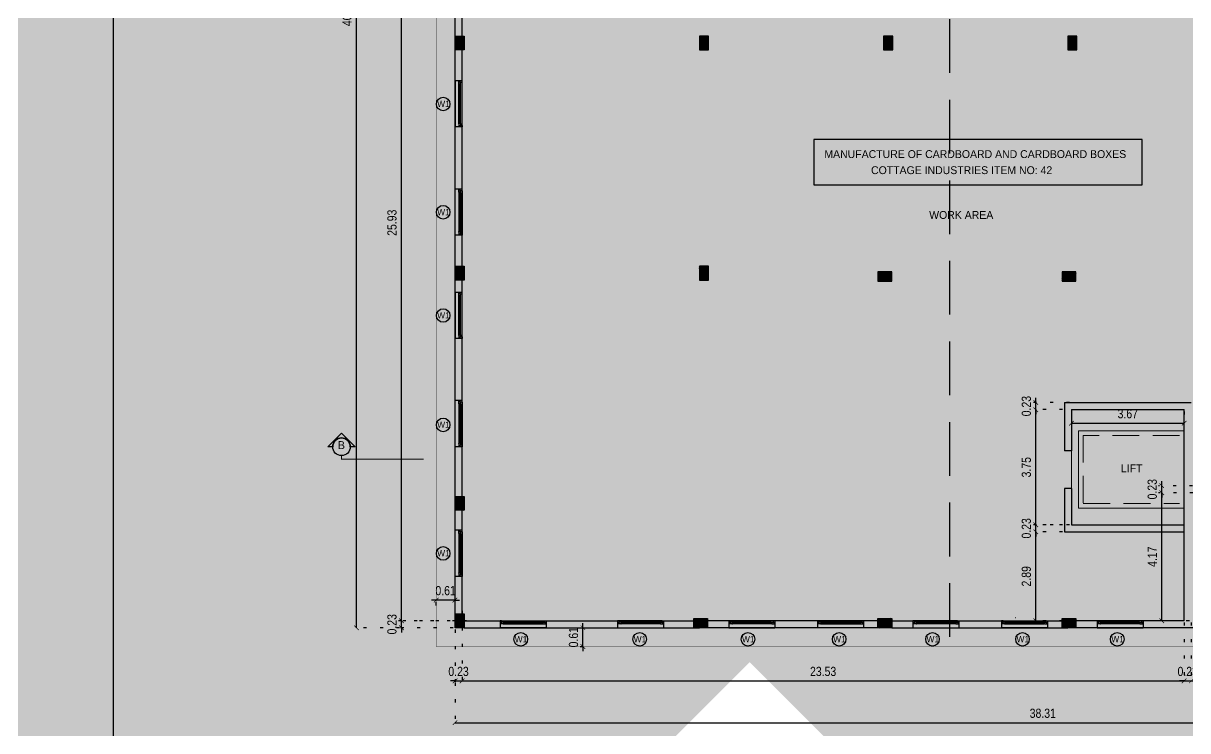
# Model space of a CAD drawing. Header units: metres. Extents: x 1422408 to 2267498, y 3894 to 80428.
# Drawn here: x 2267095.11 to 2267133.05, y 4145.51 to 4168.56 of the extents above; entities that cross this region are included whole.
import ezdxf

# ---------------------------------------------------------------- set-up
doc = ezdxf.new("R2010")
doc.units = ezdxf.units.M
doc.header["$LTSCALE"] = 3.5
doc.header["$MEASUREMENT"] = 0
for name, pattern in [('CENTER', [2, 1.25, -0.25, 0.25, -0.25]), ('DASHED2', [0.375, 0.25, -0.125]), ('DOT2', [0.125, 0, -0.125]), ('HIDDEN', [0.375, 0.25, -0.125]), ('PHANTOM2', [1.25, 0.625, -0.125, 0.125, -0.125, 0.125, -0.125])]:
    doc.linetypes.add(name, pattern=pattern)
doc.layers.get('0').update_dxf_attribs({"linetype": 'CONTINUOUS'})
doc.layers.get('DEFPOINTS').update_dxf_attribs({"linetype": 'CONTINUOUS'})
for name, color, linetype in [('CAR', 8, 'DASHED2'), ('COLUMN', 2, 'CONTINUOUS'), ('ED', 30, 'CONTINUOUS'), ('SECLINE', 2, 'PHANTOM2'), ('TEXT', 4, 'CONTINUOUS'), ('WAL', 1, 'CONTINUOUS'), ('WALL', 125, 'CONTINUOUS'), ('WIN', 8, 'CONTINUOUS'), ('window', 252, 'CONTINUOUS')]:
    doc.layers.add(name, color=color, linetype=linetype)
doc.layers.add('P', color=250, linetype='CONTINUOUS', lineweight=100)
doc.layers.add('WORKSTATION', color=14, linetype='CONTINUOUS', lineweight=9)
doc.styles.add('ID', font='GOTHIC.TTF', dxfattribs={"width": 0.85})
doc.styles.add('USA TEXT', font='GOTHIC.TTF')
doc.dimstyles.new('1-100-ED', dxfattribs={"dimtxt": 350, "dimasz": 100, "dimexe": 0.18, "dimexo": 0.0625, "dimgap": 25, "dimtad": 1, "dimdec": 0, "dimzin": 0, "dimdsep": 46, "dimtxsty": 'USA TEXT', "dimblk": 'ARCHTICK', "dimcen": 0.1, "dimclrd": 252, "dimclre": 9, "dimclrt": 3, "dimadec": 0, "dimazin": 0, "dimtfac": 1, "dimtdec": 0, "dimtofl": 0, "dimtmove": 2, "dimatfit": 3, "dimldrblk": 'ARCHTICK', "dimfxl": 0.18, "dimtolj": 1, "dimtzin": 0, "dimarcsym": 0})
doc.dimstyles.new('1-100-ID', dxfattribs={"dimtxt": 0.3, "dimasz": 0.15, "dimexe": 0.1, "dimexo": 0.06, "dimgap": 0.15, "dimtad": 1, "dimzin": 3, "dimdsep": 46, "dimtxsty": 'ID', "dimblk": 'ARCHTICK', "dimcen": 0, "dimclrd": 252, "dimclre": 252, "dimclrt": 3, "dimadec": 0, "dimazin": 0, "dimtfac": 1, "dimtix": 1, "dimtmove": 2, "dimatfit": 3, "dimldrblk": 'OPEN90', "dimfxl": 0, "dimtolj": 1, "dimtzin": 0, "dimarcsym": 0})
pattern_1 = [(45, (0, 0), (-4.419417382415921, 4.419417382415921), [])]

# ---------------------------------------------------------------- blocks, each defined once
blk = doc.blocks.new('1')
at = {"layer": 'COLUMN'}
h = blk.add_hatch(dxfattribs=at)
h.set_pattern_fill('ANSI31', color=8, scale=50, style=0)
h.set_pattern_definition(pattern_1)
h.paths.add_polyline_path([(1593151.674907112, -270597.1638568315), (1592851.674907112, -270597.1638568315), (1592851.674907112, -270147.1638568314), (1593151.674907112, -270147.1638568314)])
at = {"layer": 'COLUMN', "color": 4}
for p, q in [((1592966.674907112, -270147.1525161577), (1592966.674907112, -270597.1638568315)), ((1592851.674907112, -270482.1638568315), (1593151.674907112, -270482.1638568315))]:
    blk.add_line(p, q, dxfattribs=at)
at = {"layer": 'COLUMN'}
for points in [[(1593151.674907112, -270597.1638568315), (1592851.674907112, -270597.1638568315), (1592851.674907112, -270147.1638568314), (1593151.674907112, -270147.1638568314)], [(1592938.497933328, -270453.787332027), (1592994.851880896, -270453.787332027), (1592994.851880896, -270509.6651172484), (1592938.497933328, -270509.6651172484)]]:
    blk.add_lwpolyline(points, close=True, dxfattribs=at)
blk = doc.blocks.new('4')
at = {"layer": 'COLUMN'}
h = blk.add_hatch(dxfattribs=at)
h.set_pattern_fill('ANSI31', color=8, scale=50, style=0)
h.set_pattern_definition(pattern_1)
h.paths.add_polyline_path([(1693358.129039685, -270597.1638568315), (1693658.129039685, -270597.1638568315), (1693658.129039685, -270147.1638568314), (1693358.129039685, -270147.1638568314)])
at = {"layer": 'COLUMN', "color": 4}
for p, q in [((1693508.129039684, -270147.1525161577), (1693508.129039684, -270597.1638568315)), ((1693658.129039684, -270482.1638568315), (1693358.129039684, -270482.1638568315))]:
    blk.add_line(p, q, dxfattribs=at)
at = {"layer": 'COLUMN'}
for points in [[(1693358.129039685, -270597.1638568315), (1693658.129039685, -270597.1638568315), (1693658.129039685, -270147.1638568314), (1693358.129039685, -270147.1638568314)], [(1693536.306013468, -270453.787332027), (1693479.952065901, -270453.787332027), (1693479.952065901, -270509.6651172484), (1693536.306013468, -270509.6651172484)]]:
    blk.add_lwpolyline(points, close=True, dxfattribs=at)
blk = doc.blocks.new('WINDWO')
at = {"layer": 'WALL'}
for p, q in [((0, 229.9999999998254), (0, 0)), ((1500.000000000815, 229.9999999981373), (1500.000000000815, 0))]:
    blk.add_line(p, q, dxfattribs=at)
at = {"layer": 'window', "color": 252}
for p, q in [((51.11111111403444, 230.0000000056461), (0, 229.9999999998254)), ((37.58842776785605, 127.7777777835726), (5.8207661e-09, 127.7777777836309)), ((0, 0), (1500, 0)), ((37.58842777390964, 179.5692640636698), (37.58842776785605, 127.7777777835726)), ((51.11111111403444, 179.5692640636698), (37.58842777390964, 179.5692640636698)), ((38.33333333616611, 178.8888889005756), (38.33333333604968, 127.7777777895098)), ((115.000000002794, 178.8888889004593), (38.33333333616611, 178.8888889005756)), ((101.6166860884986, 127.7777777894516), (38.33333333604968, 127.7777777895098)), ((1448.888888892718, 229.9999999981956), (51.11111111403444, 229.999999999709)), ((51.11111111403444, 230.0000000056461), (51.11111111403444, 179.5692640636698)), ((101.6166860884986, 147.3984691270161), (101.6166860884986, 127.7777777894516)), ((101.6166860884986, 147.3984691270161), (115.0000000057043, 147.3984691270161)), ((102.222222225042, 140.7819060593028), (102.222222225042, 146.9444444501423)), ((102.222222225042, 140.5555555672035), (102.2222222249256, 127.7777777894516)), ((115.0000000057043, 140.5555555672035), (102.222222225042, 140.5555555672035)), ((102.2222222249256, 127.7777777894516), (115.0000000055879, 127.7777777893934)), ((115.000000002794, 178.8888889004593), (115.0000000057043, 147.3984691270161)), ((115.0000000057043, 140.5555555672035), (115.0000000055879, 127.7777777893934)), ((1385.000000000815, 178.8888888812507), (1461.666666670469, 178.8888888871296)), ((1385.000000000815, 178.8888888812507), (1385.000000003842, 147.3984691078076)), ((1398.383313918137, 147.3984691078076), (1385.000000003842, 147.3984691078076)), ((1385.000000003842, 140.5555555479368), (1397.777777781593, 140.5555555479368)), ((1385.000000003842, 140.5555555479368), (1385.000000003725, 127.7777777701849)), ((1397.777777784504, 127.7777777701849), (1385.000000003725, 127.7777777701849)), ((1397.777777781593, 140.5555555479368), (1397.777777784504, 127.7777777701849)), ((1398.383313918137, 147.3984691078076), (1398.383313920931, 127.7777777701849)), ((1398.383313920931, 127.7777777701849), (1461.666666670353, 127.7777777700685)), ((1448.888888892718, 229.9999999981956), (1448.888888892601, 179.5692640561609)), ((1448.888888892718, 229.9999999981956), (1500.000000000815, 229.9999999981373)), ((1448.888888892601, 179.5692640561609), (1462.41157223878, 179.5692640561609)), ((1461.666666670469, 178.8888888871296), (1461.666666670353, 127.7777777700685)), ((1462.41157223878, 179.5692640561609), (1462.411572238663, 127.7777777700685)), ((1462.411572238663, 127.7777777700685), (1500.000000003609, 127.7777777760056))]:
    blk.add_line(p, q, dxfattribs=at)
at = {"layer": 'window', "color": 4}
for p, q in [((1397.777777781593, 146.9444444428081), (102.222222225042, 146.9444444501423)), ((1397.777777781593, 140.7819060400943), (102.222222225042, 140.7819060593028)), ((1397.777777781593, 140.7819060400943), (1397.777777781593, 146.9444444428081))]:
    blk.add_line(p, q, dxfattribs=at)
at = {"layer": 'window', "color": 250}
for p, q in [((1385.000000000815, 178.8888888812507), (115.000000002794, 178.8888889004593)), ((1385.000000003725, 127.7777777701849), (115.0000000055879, 127.7777777893934))]:
    blk.add_line(p, q, dxfattribs=at)
blk = doc.blocks.new('_ArchTick')
at = {"color": 0, "linetype": 'ByBlock', "const_width": 0.15}
blk.add_lwpolyline([(-0.5, -0.5), (0.5, 0.5)], dxfattribs=at)
blk = doc.blocks.new('*D499')
at = {"layer": 'DEFPOINTS', "color": 0, "transparency": 16777216}
for p in [(2267107.428283163, 4149.098078807406), (2267109.174585369, 4148.868079250968), (2267109.614068321, 4149.098078807406)]:
    blk.add_point(p, dxfattribs=at)
at = {"layer": 'ED', "color": 252, "lineweight": -2, "transparency": 16777216}
for p, q in [((2267107.428283163, 4149.098078807406), (2267107.428283163, 4149.248078807405)), ((2267107.428283163, 4148.868079250968), (2267107.428283163, 4149.098078807406)), ((2267107.428283163, 4148.868079250968), (2267107.428283163, 4148.718079250968))]:
    blk.add_line(p, q, dxfattribs=at)
at = {"layer": 'ED', "color": 252, "linetype": 'DOT2', "lineweight": -2, "transparency": 16777216}
for p, q in [((2267109.554068321, 4149.098078807406), (2267107.328283163, 4149.098078807406)), ((2267109.114585369, 4148.868079250968), (2267107.328283163, 4148.868079250968))]:
    blk.add_line(p, q, dxfattribs=at)
at = {"layer": 'ED', "color": 252, "lineweight": -2, "transparency": 16777216, "xscale": 0.15, "yscale": 0.15, "zscale": 0.15}
for p, rotation in [((2267107.428283163, 4149.098078807406), 270), ((2267107.428283163, 4148.868079250968), 90)]:
    blk.add_blockref('_ArchTick', p, dxfattribs=dict(at, rotation=rotation))
at = {"layer": 'ED', "color": 3, "transparency": 16777216, "insert": (2267107.120737275, 4148.983079028544), "char_height": 0.3, "attachment_point": 5, "rotation": 90, "style": 'ID'}
blk.add_mtext('\\A1;0.23', dxfattribs=at)
blk = doc.blocks.new('_Open90')
at = {"color": 0, "linetype": 'ByBlock', "lineweight": -2}
for p, q in [((0, 0), (-1, 0)), ((-0.5, 0.5), (0, 0)), ((0, 0), (-0.5, -0.5))]:
    blk.add_line(p, q, dxfattribs=at)
blk = doc.blocks.new('*D500')
at = {"layer": 'DEFPOINTS', "color": 0, "transparency": 16777216}
for p in [(2267107.428283163, 4175.031412069626), (2267110.141370266, 4175.031412069626), (2267109.248166237, 4149.098078807406)]:
    blk.add_point(p, dxfattribs=at)
at = {"layer": 'ED', "color": 252, "linetype": 'DOT2', "lineweight": -2, "transparency": 16777216}
for p, q in [((2267110.081370266, 4175.031412069626), (2267107.328283163, 4175.031412069626)), ((2267109.188166237, 4149.098078807406), (2267107.328283163, 4149.098078807406))]:
    blk.add_line(p, q, dxfattribs=at)
at = {"layer": 'ED', "color": 252, "lineweight": -2, "transparency": 16777216}
blk.add_line((2267107.428283163, 4149.098078807406), (2267107.428283163, 4175.031412069626), dxfattribs=at)
at = {"layer": 'ED', "color": 252, "lineweight": -2, "transparency": 16777216, "xscale": 0.15, "yscale": 0.15, "zscale": 0.15}
for p, rotation in [((2267107.428283163, 4175.031412069626), 90), ((2267107.428283163, 4149.098078807406), 270)]:
    blk.add_blockref('_ArchTick', p, dxfattribs=dict(at, rotation=rotation))
at = {"layer": 'ED', "color": 3, "transparency": 16777216, "insert": (2267107.120737275, 4162.064745437873), "char_height": 0.3, "attachment_point": 5, "rotation": 90, "style": 'ID'}
blk.add_mtext('\\A1;25.93', dxfattribs=at)
blk = doc.blocks.new('*D506')
at = {"layer": 'DEFPOINTS', "color": 0, "transparency": 16777216}
for p in [(2267105.965651243, 4188.926411735067), (2267107.428283156, 4188.926411735067), (2267107.428283156, 4148.868079250968)]:
    blk.add_point(p, dxfattribs=at)
at = {"layer": 'ED', "color": 252, "linetype": 'DOT2', "lineweight": -2, "transparency": 16777216}
for p, q in [((2267107.368283156, 4188.926411735067), (2267105.865651243, 4188.926411735067)), ((2267107.368283156, 4148.868079250968), (2267105.865651243, 4148.868079250968))]:
    blk.add_line(p, q, dxfattribs=at)
at = {"layer": 'ED', "color": 252, "lineweight": -2, "transparency": 16777216}
blk.add_line((2267105.965651243, 4148.868079250968), (2267105.965651243, 4188.926411735067), dxfattribs=at)
at = {"layer": 'ED', "color": 252, "lineweight": -2, "transparency": 16777216, "xscale": 0.15, "yscale": 0.15, "zscale": 0.15}
for p, rotation in [((2267105.965651243, 4188.926411735067), 90), ((2267105.965651243, 4148.868079250968), 270)]:
    blk.add_blockref('_ArchTick', p, dxfattribs=dict(at, rotation=rotation))
at = {"layer": 'ED', "color": 3, "transparency": 16777216, "insert": (2267105.658105355, 4168.897245492374), "char_height": 0.3, "attachment_point": 5, "rotation": 90, "style": 'ID'}
blk.add_mtext('\\A1;40.06', dxfattribs=at)
blk = doc.blocks.new('*D507')
at = {"layer": 'DEFPOINTS', "color": 0, "transparency": 16777216}
for p in [(2267109.404581597, 4149.477002634372), (2267109.174585368, 4148.868079250966), (2267109.404581597, 4147.136394217199)]:
    blk.add_point(p, dxfattribs=at)
at = {"layer": 'ED', "color": 252, "linetype": 'DOT2', "lineweight": -2, "transparency": 16777216}
for p, q in [((2267109.404581597, 4149.417002634372), (2267109.404581597, 4147.036394217199)), ((2267109.174585368, 4148.808079250965), (2267109.174585368, 4147.036394217199))]:
    blk.add_line(p, q, dxfattribs=at)
at = {"layer": 'ED', "color": 252, "lineweight": -2, "transparency": 16777216}
for p, q in [((2267109.174585368, 4147.136394217199), (2267109.024585368, 4147.136394217199)), ((2267109.174585368, 4147.136394217199), (2267109.404581597, 4147.136394217199)), ((2267109.404581597, 4147.136394217199), (2267109.554581597, 4147.136394217199))]:
    blk.add_line(p, q, dxfattribs=at)
at = {"layer": 'ED', "color": 252, "lineweight": -2, "transparency": 16777216, "xscale": 0.15, "yscale": 0.15, "zscale": 0.15}
blk.add_blockref('_ArchTick', (2267109.174585368, 4147.136394217199), dxfattribs=at)
at = {"layer": 'ED', "color": 252, "lineweight": -2, "transparency": 16777216, "xscale": 0.15, "yscale": 0.15, "zscale": 0.15, "rotation": 180}
blk.add_blockref('_ArchTick', (2267109.404581597, 4147.136394217199), dxfattribs=at)
at = {"layer": 'ED', "color": 3, "transparency": 16777216, "insert": (2267109.289583483, 4147.443940104351), "char_height": 0.3, "attachment_point": 5, "style": 'ID'}
blk.add_mtext('\\A1;0.23', dxfattribs=at)
blk = doc.blocks.new('*D508')
at = {"layer": 'DEFPOINTS', "color": 0, "transparency": 16777216}
for p in [(2267109.404581597, 4149.477002634372), (2267132.935199455, 4149.098290234277), (2267132.935199455, 4147.136394217199)]:
    blk.add_point(p, dxfattribs=at)
at = {"layer": 'ED', "color": 252, "linetype": 'DOT2', "lineweight": -2, "transparency": 16777216}
for p, q in [((2267109.404581597, 4149.417002634372), (2267109.404581597, 4147.036394217199)), ((2267132.935199455, 4149.038290234276), (2267132.935199455, 4147.036394217199))]:
    blk.add_line(p, q, dxfattribs=at)
at = {"layer": 'ED', "color": 252, "lineweight": -2, "transparency": 16777216}
blk.add_line((2267109.404581597, 4147.136394217199), (2267132.935199455, 4147.136394217199), dxfattribs=at)
at = {"layer": 'ED', "color": 252, "lineweight": -2, "transparency": 16777216, "xscale": 0.15, "yscale": 0.15, "zscale": 0.15, "rotation": 180}
blk.add_blockref('_ArchTick', (2267109.404581597, 4147.136394217199), dxfattribs=at)
at = {"layer": 'ED', "color": 252, "lineweight": -2, "transparency": 16777216, "xscale": 0.15, "yscale": 0.15, "zscale": 0.15}
blk.add_blockref('_ArchTick', (2267132.935199455, 4147.136394217199), dxfattribs=at)
at = {"layer": 'ED', "color": 3, "transparency": 16777216, "insert": (2267121.169890526, 4147.443940104351), "char_height": 0.3, "attachment_point": 5, "style": 'ID'}
blk.add_mtext('\\A1;23.53', dxfattribs=at)
blk = doc.blocks.new('*D509')
at = {"layer": 'DEFPOINTS', "color": 0, "transparency": 16777216}
for p in [(2267132.935199455, 4149.098290234277), (2267133.165199455, 4149.098290234277), (2267133.165199455, 4147.136394217199)]:
    blk.add_point(p, dxfattribs=at)
at = {"layer": 'ED', "color": 252, "linetype": 'DOT2', "lineweight": -2, "transparency": 16777216}
for p, q in [((2267132.935199455, 4149.038290234276), (2267132.935199455, 4147.036394217199)), ((2267133.165199455, 4149.038290234276), (2267133.165199455, 4147.036394217199))]:
    blk.add_line(p, q, dxfattribs=at)
at = {"layer": 'ED', "color": 252, "lineweight": -2, "transparency": 16777216}
for p, q in [((2267132.935199455, 4147.136394217199), (2267132.785199455, 4147.136394217199)), ((2267132.935199455, 4147.136394217199), (2267133.165199455, 4147.136394217199)), ((2267133.165199455, 4147.136394217199), (2267133.315199455, 4147.136394217199))]:
    blk.add_line(p, q, dxfattribs=at)
at = {"layer": 'ED', "color": 252, "lineweight": -2, "transparency": 16777216, "xscale": 0.15, "yscale": 0.15, "zscale": 0.15}
blk.add_blockref('_ArchTick', (2267132.935199455, 4147.136394217199), dxfattribs=at)
at = {"layer": 'ED', "color": 252, "lineweight": -2, "transparency": 16777216, "xscale": 0.15, "yscale": 0.15, "zscale": 0.15, "rotation": 180}
blk.add_blockref('_ArchTick', (2267133.165199455, 4147.136394217199), dxfattribs=at)
at = {"layer": 'ED', "color": 3, "transparency": 16777216, "insert": (2267133.050199455, 4147.443940104351), "char_height": 0.3, "attachment_point": 5, "style": 'ID'}
blk.add_mtext('\\A1;0.23', dxfattribs=at)
blk = doc.blocks.new('*D517')
at = {"layer": 'DEFPOINTS', "color": 0, "transparency": 16777216}
for p in [(2267109.174585368, 4147.136394217199), (2267147.48051289, 4147.136394217199), (2267147.48051289, 4145.774232427993)]:
    blk.add_point(p, dxfattribs=at)
at = {"layer": 'ED', "color": 252, "linetype": 'DOT2', "lineweight": -2, "transparency": 16777216}
for p, q in [((2267109.174585368, 4147.076394217199), (2267109.174585368, 4145.674232427993)), ((2267147.48051289, 4147.076394217199), (2267147.48051289, 4145.674232427993))]:
    blk.add_line(p, q, dxfattribs=at)
at = {"layer": 'ED', "color": 252, "lineweight": -2, "transparency": 16777216}
blk.add_line((2267109.174585368, 4145.774232427993), (2267147.48051289, 4145.774232427993), dxfattribs=at)
at = {"layer": 'ED', "color": 252, "lineweight": -2, "transparency": 16777216, "xscale": 0.15, "yscale": 0.15, "zscale": 0.15, "rotation": 180}
blk.add_blockref('_ArchTick', (2267109.174585368, 4145.774232427993), dxfattribs=at)
at = {"layer": 'ED', "color": 252, "lineweight": -2, "transparency": 16777216, "xscale": 0.15, "yscale": 0.15, "zscale": 0.15}
blk.add_blockref('_ArchTick', (2267147.48051289, 4145.774232427993), dxfattribs=at)
at = {"layer": 'ED', "color": 3, "transparency": 16777216, "insert": (2267128.327549129, 4146.081778315145), "char_height": 0.3, "attachment_point": 5, "style": 'ID'}
blk.add_mtext('\\A1;38.31', dxfattribs=at)
blk = doc.blocks.new('*D542')
at = {"layer": 'DEFPOINTS', "color": 0, "transparency": 16777216}
for p in [(2267132.202736998, 4153.267808874311), (2267134.359132006, 4153.267808874311), (2267133.165199456, 4149.098290234278)]:
    blk.add_point(p, dxfattribs=at)
at = {"layer": 'ED', "color": 252, "linetype": 'DOT2', "lineweight": -2, "transparency": 16777216}
for p, q in [((2267134.299132006, 4153.267808874311), (2267132.102736998, 4153.267808874311)), ((2267133.105199456, 4149.098290234278), (2267132.102736998, 4149.098290234278))]:
    blk.add_line(p, q, dxfattribs=at)
at = {"layer": 'ED', "color": 252, "lineweight": -2, "transparency": 16777216}
blk.add_line((2267132.202736998, 4149.098290234278), (2267132.202736998, 4153.267808874311), dxfattribs=at)
at = {"layer": 'ED', "color": 252, "lineweight": -2, "transparency": 16777216, "xscale": 0.15, "yscale": 0.15, "zscale": 0.15}
for p, rotation in [((2267132.202736998, 4153.267808874311), 90), ((2267132.202736998, 4149.098290234278), 270)]:
    blk.add_blockref('_ArchTick', p, dxfattribs=dict(at, rotation=rotation))
at = {"layer": 'ED', "color": 3, "transparency": 16777216, "insert": (2267131.89519111, 4151.183049553651), "char_height": 0.3, "attachment_point": 5, "rotation": 90, "style": 'ID'}
blk.add_mtext('\\A1;4.17', dxfattribs=at)
blk = doc.blocks.new('*D543')
at = {"layer": 'DEFPOINTS', "color": 0, "transparency": 16777216}
for p in [(2267132.202736998, 4153.497808874291), (2267134.346096128, 4153.497808874291), (2267134.359132006, 4153.267808874311)]:
    blk.add_point(p, dxfattribs=at)
at = {"layer": 'ED', "color": 252, "linetype": 'DOT2', "lineweight": -2, "transparency": 16777216}
for p, q in [((2267134.286096128, 4153.497808874291), (2267132.102736998, 4153.497808874291)), ((2267134.299132006, 4153.267808874311), (2267132.102736998, 4153.267808874311))]:
    blk.add_line(p, q, dxfattribs=at)
at = {"layer": 'ED', "color": 252, "lineweight": -2, "transparency": 16777216}
for p, q in [((2267132.202736998, 4153.497808874291), (2267132.202736998, 4153.647808874291)), ((2267132.202736998, 4153.267808874311), (2267132.202736998, 4153.497808874291)), ((2267132.202736998, 4153.267808874311), (2267132.202736998, 4153.117808874311))]:
    blk.add_line(p, q, dxfattribs=at)
at = {"layer": 'ED', "color": 252, "lineweight": -2, "transparency": 16777216, "xscale": 0.15, "yscale": 0.15, "zscale": 0.15}
for p, rotation in [((2267132.202736998, 4153.497808874291), 270), ((2267132.202736998, 4153.267808874311), 90)]:
    blk.add_blockref('_ArchTick', p, dxfattribs=dict(at, rotation=rotation))
at = {"layer": 'ED', "color": 3, "transparency": 16777216, "insert": (2267131.89519111, 4153.382808873658), "char_height": 0.3, "attachment_point": 5, "rotation": 90, "style": 'ID'}
blk.add_mtext('\\A1;0.23', dxfattribs=at)
blk = doc.blocks.new('*D592')
at = {"layer": 'DEFPOINTS', "color": 0, "transparency": 16777216}
for p in [(2267113.189990067, 4148.868078807425), (2267113.343323408, 4148.868078807425), (2267113.189990067, 4148.254745876706)]:
    blk.add_point(p, dxfattribs=at)
at = {"layer": 'ED', "color": 252, "linetype": 'DOT2', "lineweight": -2, "transparency": 16777216}
for p, q in [((2267113.249990067, 4148.868078807425), (2267113.443323408, 4148.868078807425)), ((2267113.249990067, 4148.254745876706), (2267113.443323408, 4148.254745876706))]:
    blk.add_line(p, q, dxfattribs=at)
at = {"layer": 'ED', "color": 252, "lineweight": -2, "transparency": 16777216}
for p, q in [((2267113.343323408, 4148.868078807425), (2267113.343323408, 4149.018078807425)), ((2267113.343323408, 4148.254745876706), (2267113.343323408, 4148.868078807425)), ((2267113.343323408, 4148.254745876706), (2267113.343323408, 4148.104745876706))]:
    blk.add_line(p, q, dxfattribs=at)
at = {"layer": 'ED', "color": 252, "lineweight": -2, "transparency": 16777216, "xscale": 0.15, "yscale": 0.15, "zscale": 0.15}
for p, rotation in [((2267113.343323408, 4148.868078807425), 270), ((2267113.343323408, 4148.254745876706), 90)]:
    blk.add_blockref('_ArchTick', p, dxfattribs=dict(at, rotation=rotation))
at = {"layer": 'ED', "color": 3, "transparency": 16777216, "insert": (2267113.03577752, 4148.561412341423), "char_height": 0.3, "attachment_point": 5, "rotation": 90, "style": 'ID'}
blk.add_mtext('\\A1;0.61', dxfattribs=at)
blk = doc.blocks.new('*D593')
at = {"layer": 'DEFPOINTS', "color": 0, "transparency": 16777216}
for p in [(2267108.561252035, 4149.769193753422), (2267108.561252035, 4149.539193753439), (2267109.174581597, 4149.539193753439)]:
    blk.add_point(p, dxfattribs=at)
at = {"layer": 'ED', "color": 252, "lineweight": -2, "transparency": 16777216}
for p, q in [((2267108.561252035, 4149.769193753422), (2267108.411252035, 4149.769193753422)), ((2267109.174581597, 4149.769193753422), (2267108.561252035, 4149.769193753422)), ((2267109.174581597, 4149.769193753422), (2267109.324581597, 4149.769193753422))]:
    blk.add_line(p, q, dxfattribs=at)
at = {"layer": 'ED', "color": 252, "linetype": 'DOT2', "lineweight": -2, "transparency": 16777216}
for p, q in [((2267108.561252035, 4149.599193753439), (2267108.561252035, 4149.869193753422)), ((2267109.174581597, 4149.599193753439), (2267109.174581597, 4149.869193753422))]:
    blk.add_line(p, q, dxfattribs=at)
at = {"layer": 'ED', "color": 252, "lineweight": -2, "transparency": 16777216, "xscale": 0.15, "yscale": 0.15, "zscale": 0.15}
blk.add_blockref('_ArchTick', (2267108.561252035, 4149.769193753422), dxfattribs=at)
at = {"layer": 'ED', "color": 252, "lineweight": -2, "transparency": 16777216, "xscale": 0.15, "yscale": 0.15, "zscale": 0.15, "rotation": 180}
blk.add_blockref('_ArchTick', (2267109.174581597, 4149.769193753422), dxfattribs=at)
at = {"layer": 'ED', "color": 3, "transparency": 16777216, "insert": (2267108.867916816, 4150.076739640574), "char_height": 0.3, "attachment_point": 5, "style": 'ID'}
blk.add_mtext('\\A1;0.61', dxfattribs=at)
blk = doc.blocks.new('*D604')
at = {"layer": 'DEFPOINTS', "color": 0, "transparency": 16777216}
for p in [(2267128.099467023, 4155.975490674084), (2267129.030654135, 4155.975490674084), (2267129.030656402, 4152.222738513431)]:
    blk.add_point(p, dxfattribs=at)
at = {"layer": 'ED', "color": 252, "linetype": 'DOT2', "lineweight": -2, "transparency": 16777216}
for p, q in [((2267128.970654135, 4155.975490674084), (2267127.999467023, 4155.975490674084)), ((2267128.970656402, 4152.222738513431), (2267127.999467023, 4152.222738513431))]:
    blk.add_line(p, q, dxfattribs=at)
at = {"layer": 'ED', "color": 252, "lineweight": -2, "transparency": 16777216}
blk.add_line((2267128.099467023, 4152.222738513431), (2267128.099467023, 4155.975490674084), dxfattribs=at)
at = {"layer": 'ED', "color": 252, "lineweight": -2, "transparency": 16777216, "xscale": 0.15, "yscale": 0.15, "zscale": 0.15}
for p, rotation in [((2267128.099467023, 4155.975490674084), 90), ((2267128.099467023, 4152.222738513431), 270)]:
    blk.add_blockref('_ArchTick', p, dxfattribs=dict(at, rotation=rotation))
at = {"layer": 'ED', "color": 3, "transparency": 16777216, "insert": (2267127.791921135, 4154.099114593114), "char_height": 0.3, "attachment_point": 5, "rotation": 90, "style": 'ID'}
blk.add_mtext('\\A1;3.75', dxfattribs=at)
blk = doc.blocks.new('*D605')
at = {"layer": 'DEFPOINTS', "color": 0, "transparency": 16777216}
for p in [(2267128.099467023, 4156.205490674065), (2267129.260654135, 4156.205490674065), (2267129.030654135, 4155.975490674084)]:
    blk.add_point(p, dxfattribs=at)
at = {"layer": 'ED', "color": 252, "linetype": 'DOT2', "lineweight": -2, "transparency": 16777216}
for p, q in [((2267129.200654135, 4156.205490674065), (2267127.999467023, 4156.205490674065)), ((2267128.970654135, 4155.975490674084), (2267127.999467023, 4155.975490674084))]:
    blk.add_line(p, q, dxfattribs=at)
at = {"layer": 'ED', "color": 252, "lineweight": -2, "transparency": 16777216}
for p, q in [((2267128.099467023, 4156.205490674065), (2267128.099467023, 4156.355490674065)), ((2267128.099467023, 4155.975490674084), (2267128.099467023, 4156.205490674065)), ((2267128.099467023, 4155.975490674084), (2267128.099467023, 4155.825490674084))]:
    blk.add_line(p, q, dxfattribs=at)
at = {"layer": 'ED', "color": 252, "lineweight": -2, "transparency": 16777216, "xscale": 0.15, "yscale": 0.15, "zscale": 0.15}
for p, rotation in [((2267128.099467023, 4156.205490674065), 270), ((2267128.099467023, 4155.975490674084), 90)]:
    blk.add_blockref('_ArchTick', p, dxfattribs=dict(at, rotation=rotation))
at = {"layer": 'ED', "color": 3, "transparency": 16777216, "insert": (2267127.791921135, 4156.090490673431), "char_height": 0.3, "attachment_point": 5, "rotation": 90, "style": 'ID'}
blk.add_mtext('\\A1;0.23', dxfattribs=at)
blk = doc.blocks.new('*D606')
at = {"layer": 'DEFPOINTS', "color": 0, "transparency": 16777216}
for p in [(2267129.260654134, 4155.975490674082), (2267132.935199455, 4155.975490674082), (2267132.935199455, 4155.532182957566)]:
    blk.add_point(p, dxfattribs=at)
at = {"layer": 'ED', "color": 252, "linetype": 'DOT2', "lineweight": -2, "transparency": 16777216}
for p, q in [((2267129.260654134, 4155.915490674081), (2267129.260654134, 4155.432182957566)), ((2267132.935199455, 4155.915490674081), (2267132.935199455, 4155.432182957566))]:
    blk.add_line(p, q, dxfattribs=at)
at = {"layer": 'ED', "color": 252, "lineweight": -2, "transparency": 16777216}
blk.add_line((2267129.260654134, 4155.532182957566), (2267132.935199455, 4155.532182957566), dxfattribs=at)
at = {"layer": 'ED', "color": 252, "lineweight": -2, "transparency": 16777216, "xscale": 0.15, "yscale": 0.15, "zscale": 0.15, "rotation": 180}
blk.add_blockref('_ArchTick', (2267129.260654134, 4155.532182957566), dxfattribs=at)
at = {"layer": 'ED', "color": 252, "lineweight": -2, "transparency": 16777216, "xscale": 0.15, "yscale": 0.15, "zscale": 0.15}
blk.add_blockref('_ArchTick', (2267132.935199455, 4155.532182957566), dxfattribs=at)
at = {"layer": 'ED', "color": 3, "transparency": 16777216, "insert": (2267131.097926795, 4155.839728844718), "char_height": 0.3, "attachment_point": 5, "style": 'ID'}
blk.add_mtext('\\A1;3.67', dxfattribs=at)
blk = doc.blocks.new('*D607')
at = {"layer": 'DEFPOINTS', "color": 0, "transparency": 16777216}
for p in [(2267128.099467023, 4151.992738513449), (2267129.030654135, 4151.992738513449), (2267129.030655883, 4149.098290234278)]:
    blk.add_point(p, dxfattribs=at)
at = {"layer": 'ED', "color": 252, "linetype": 'DOT2', "lineweight": -2, "transparency": 16777216}
for p, q in [((2267128.970654135, 4151.992738513449), (2267127.999467023, 4151.992738513449)), ((2267128.970655883, 4149.098290234278), (2267127.999467023, 4149.098290234278))]:
    blk.add_line(p, q, dxfattribs=at)
at = {"layer": 'ED', "color": 252, "lineweight": -2, "transparency": 16777216}
blk.add_line((2267128.099467023, 4149.098290234278), (2267128.099467023, 4151.992738513449), dxfattribs=at)
at = {"layer": 'ED', "color": 252, "lineweight": -2, "transparency": 16777216, "xscale": 0.15, "yscale": 0.15, "zscale": 0.15}
for p, rotation in [((2267128.099467023, 4151.992738513449), 90), ((2267128.099467023, 4149.098290234278), 270)]:
    blk.add_blockref('_ArchTick', p, dxfattribs=dict(at, rotation=rotation))
at = {"layer": 'ED', "color": 3, "transparency": 16777216, "insert": (2267127.791921135, 4150.545514373221), "char_height": 0.3, "attachment_point": 5, "rotation": 90, "style": 'ID'}
blk.add_mtext('\\A1;2.89', dxfattribs=at)
blk = doc.blocks.new('*D608')
at = {"layer": 'DEFPOINTS', "color": 0, "transparency": 16777216}
for p in [(2267128.099467023, 4152.222738513431), (2267129.260654135, 4152.222738513431), (2267129.030654135, 4151.992738513449)]:
    blk.add_point(p, dxfattribs=at)
at = {"layer": 'ED', "color": 252, "linetype": 'DOT2', "lineweight": -2, "transparency": 16777216}
for p, q in [((2267129.200654135, 4152.222738513431), (2267127.999467023, 4152.222738513431)), ((2267128.970654135, 4151.992738513449), (2267127.999467023, 4151.992738513449))]:
    blk.add_line(p, q, dxfattribs=at)
at = {"layer": 'ED', "color": 252, "lineweight": -2, "transparency": 16777216}
for p, q in [((2267128.099467023, 4152.222738513431), (2267128.099467023, 4152.372738513431)), ((2267128.099467023, 4151.992738513449), (2267128.099467023, 4152.222738513431)), ((2267128.099467023, 4151.992738513449), (2267128.099467023, 4151.842738513449))]:
    blk.add_line(p, q, dxfattribs=at)
at = {"layer": 'ED', "color": 252, "lineweight": -2, "transparency": 16777216, "xscale": 0.15, "yscale": 0.15, "zscale": 0.15}
for p, rotation in [((2267128.099467023, 4152.222738513431), 270), ((2267128.099467023, 4151.992738513449), 90)]:
    blk.add_blockref('_ArchTick', p, dxfattribs=dict(at, rotation=rotation))
at = {"layer": 'ED', "color": 3, "transparency": 16777216, "insert": (2267127.791921135, 4152.107738512796), "char_height": 0.3, "attachment_point": 5, "rotation": 90, "style": 'ID'}
blk.add_mtext('\\A1;0.23', dxfattribs=at)

msp = doc.modelspace()

# ---------------------------------------------------------------- hatches: boundary and pattern name
at = {"layer": 'SECLINE', "linetype": 'Continuous'}
h = msp.add_hatch(color=41, dxfattribs=at)
h.paths.add_polyline_path([(2267105.032873995, 4154.765293150263), (2267105.476373255, 4155.208792410962), (2267105.476373255, 4155.052270671755, 0.4142135623743468), (2267105.189395735, 4154.765293150263)])
h.paths.add_polyline_path([(2267105.476373255, 4155.052270671755), (2267105.476373255, 4155.208792410962), (2267105.919872516, 4154.765293150263), (2267105.763350777, 4154.765293150263, 0.4142135623739362)])

# ---------------------------------------------------------------- linework, layer by layer
at = {"layer": 'CAR', "ltscale": 2}
msp.add_line((2267125.289585366, 4179.194745471639), (2267125.289585366, 4148.254745876704), dxfattribs=at)
at = {"layer": 'CAR', "ltscale": 2, "const_width": 0.012777777776743}
msp.add_lwpolyline([(2267142.017918699, 4168.539745070094), (2267142.017918699, 4179.194745471639), (2267108.561252035, 4179.194745471639), (2267108.561252035, 4148.254745876704), (2267148.393846223, 4148.254745876704), (2267148.393846223, 4152.654686967895), (2267155.317914771, 4152.654686967895), (2267155.317918942, 4168.539603791137), (2267142.017925214, 4168.539745069978)], dxfattribs=at)
at = {"layer": 'SECLINE', "color": 41, "linetype": 'Continuous'}
msp.add_lwpolyline([(2267105.189395735, 4154.765293150263), (2267105.032873995, 4154.765293150263), (2267105.476373255, 4155.208792410962), (2267105.919872516, 4154.765293150263), (2267105.763350777, 4154.765293150263, 0.4142135623741414), (2267105.476373255, 4155.052270671755, 0.4142135623741414)], format="xyb", close=True, dxfattribs=at)
at = {"layer": 'SECLINE', "linetype": 'CENTER', "const_width": 0.0333333333306339}
msp.add_lwpolyline([(2267105.476373373, 4154.47831562877), (2267105.476373489, 4154.364559672478), (2267108.155773657, 4154.364559672478)], dxfattribs=at)
at = {"layer": 'SECLINE', "color": 41, "linetype": 'Continuous'}
msp.add_circle((2267105.476373255, 4154.765293150263), 0.2869775215090535, dxfattribs=at)
msp.add_circle((2267105.476373255, 4154.765293150263), 0.2869775215090535, dxfattribs=at)
at = {"layer": 'TEXT'}
for centre in [(2267108.788571922, 4165.932685381204), (2267108.788571922, 4162.407685380018), (2267108.788571922, 4159.042401422683), (2267108.788571922, 4155.479812993839), (2267108.788571922, 4151.292063876923), (2267111.315554435, 4148.492853280677), (2267115.19242469, 4148.492853280677), (2267118.720976274, 4148.492853280677), (2267121.692635129, 4148.492853280677), (2267124.733905575, 4148.492853280677), (2267127.666717512, 4148.492853280677), (2267130.754395686, 4148.492853280677)]:
    msp.add_circle(centre, 0.2223103013126179, dxfattribs=at)
at = {"layer": 'WAL', "linetype": 'Continuous', "ltscale": 0.25}
msp.add_lwpolyline([(2267175.177340339, 4141.10863601608), (2267175.177340339, 4195.646236011813), (2267098.032273679, 4195.646236011813), (2267098.032273679, 4141.10863601608)], close=True, dxfattribs=at)
at = {"layer": 'WALL'}
for p, q in [((2267109.174581597, 4168.146411736783), (2267109.174581597, 4174.696411736249)), ((2267109.404581597, 4168.146411736783), (2267109.404581597, 4174.696411736249)), ((2267109.174581597, 4160.646411737365), (2267109.174581597, 4167.696411736829)), ((2267109.404581597, 4160.646411737365), (2267109.404581597, 4167.696411736829)), ((2267109.174581597, 4149.31829023425), (2267109.174581597, 4160.196411737412)), ((2267109.404581597, 4149.31829023425), (2267109.404581597, 4160.196411737412)), ((2267129.030654134, 4156.205490674063), (2267129.030654134, 4154.635221386032)), ((2267129.030654134, 4156.205490674063), (2267133.165199455, 4156.205490674063)), ((2267129.260654134, 4155.975490674082), (2267129.260654134, 4154.635221386032)), ((2267129.260654134, 4155.975490674082), (2267132.935199455, 4155.975490674082)), ((2267132.935199455, 4149.098290234277), (2267132.935199455, 4155.975490674082)), ((2267129.260654134, 4154.635221386032), (2267129.030654134, 4154.635221386032)), ((2267129.030654134, 4153.408554719466), (2267129.030654134, 4151.992738513447)), ((2267129.260654134, 4153.408554719466), (2267129.030654134, 4153.408554719466)), ((2267129.260654134, 4153.408554719466), (2267129.260654134, 4152.222738513429)), ((2267129.260654134, 4152.222738513429), (2267132.935199455, 4152.222738513429)), ((2267129.030654134, 4151.992738513447), (2267132.935199455, 4151.992738513447)), ((2267127.442085717, 4149.190290594295), (2267127.432085717, 4149.190290594295)), ((2267109.474581597, 4149.098078807404), (2267116.954581596, 4149.098078807404)), ((2267109.474581597, 4148.868078807423), (2267117.139581596, 4148.868078807423)), ((2267122.954581596, 4149.098078807404), (2267117.404581596, 4149.098078807404)), ((2267123.139581596, 4148.868078807423), (2267117.404581596, 4148.868078807423)), ((2267123.404581596, 4149.098078807404), (2267128.954581595, 4149.098078807404)), ((2267123.404581596, 4148.868078807423), (2267129.139581595, 4148.868078807423)), ((2267132.935199455, 4149.098290234277), (2267129.404581595, 4149.098290234277)), ((2267135.139581595, 4148.868078807423), (2267129.404581595, 4148.868078807423))]:
    msp.add_line(p, q, dxfattribs=at)
at = {"layer": 'WIN'}
msp.add_lwpolyline([(2267120.86943451, 4163.30425185576), (2267131.564434509, 4163.30425185576), (2267131.564434509, 4164.773696300161), (2267120.86943451, 4164.773696300161)], close=True, dxfattribs=at)
at = {"layer": 'WORKSTATION', "linetype": 'Continuous'}
for p, q in [((2267129.496699448, 4155.281138051356), (2267129.496699448, 4152.762638054144)), ((2267132.935199455, 4155.281138051356), (2267129.496699448, 4155.281138051356)), ((2267129.260654134, 4153.408554719466), (2267129.260654134, 4154.635221386032)), ((2267129.496699448, 4152.762638054144), (2267132.935199455, 4152.762638054144))]:
    msp.add_line(p, q, dxfattribs=at)
at = {"layer": 'WORKSTATION', "linetype": 'HIDDEN'}
for p, q in [((2267129.646199449, 4155.131638051531), (2267129.646199449, 4152.912138053969)), ((2267132.785699454, 4155.131638051531), (2267129.646199449, 4155.131638051531)), ((2267129.646199449, 4152.912138053969), (2267132.785699454, 4152.912138053969))]:
    msp.add_line(p, q, dxfattribs=at)

# ---------------------------------------------------------------- block references
at = {"layer": 'COLUMN', "color": 8, "xscale": 0.0010000000018851, "yscale": 0.0010000000018851, "zscale": 0.0010000000018851}
for name, p in [('1', (2265516.322907458, 4438.293575722663)), ('4', (2265423.781453151, 4438.293575722663)), ('4', (2265429.781453163, 4438.293575722663)), ('4', (2265435.781453174, 4438.293575722663)), ('1', (2265516.322907458, 4430.793575730811)), ('4', (2265423.781453151, 4430.793575730811)), ('1', (2265516.322907458, 4423.293845671749)), ('1', (2265516.322907458, 4419.465242369388))]:
    msp.add_blockref(name, p, dxfattribs=at)
at = {"layer": 'COLUMN', "color": 8, "xscale": 0.0009999999989101, "yscale": 0.0009999999989101, "zscale": 0.0009999999989101, "rotation": 90}
for name, p in [('4', (2266852.807421028, 2466.803284974823)), ('4', (2266858.807421039, 2466.803284974823)), ('1', (2266846.807421016, 2556.016135703711)), ('1', (2266852.807421028, 2556.0164056365)), ('1', (2266858.807421039, 2556.0164056365))]:
    msp.add_blockref(name, p, dxfattribs=at)
at = {"layer": 'P', "color": 1, "yscale": 0.0009999999989101, "rotation": 270}
for p, xscale, zscale in [((2267109.174581597, 4166.683911736877), 0.0009999999989101, 0.0009999999989101), ((2267109.174581597, 4161.658911737318), -0.0009999999989101, 0.000999999999919), ((2267109.174581597, 4159.793627778355), 0.0009999999989101, 0.0009999999989101), ((2267109.174581597, 4154.768627778798), -0.0009999999989101, 0.000999999999919), ((2267109.174581597, 4150.543290234225), -0.0009999999989101, 0.000999999999919)]:
    msp.add_blockref('WINDWO', p, dxfattribs=dict(at, xscale=xscale, zscale=zscale))
at = {"layer": 'P', "color": 1}
for p, xscale, yscale, zscale in [((2267112.140831597, 4148.868078807423), -0.0010000000018851, 0.0009999999989101, 0.000999999999919), ((2267114.473331596, 4148.868078807423), 0.0010000000018851, 0.0010000000018851, 0.0010000000018851), ((2267118.097081596, 4148.868078807423), 0.0010000000018851, 0.0010000000018851, 0.0010000000018851), ((2267122.482081596, 4148.868078807423), -0.0010000000018851, 0.0009999999989101, 0.000999999999919), ((2267124.097081596, 4148.868078807423), 0.0010000000018851, 0.0010000000018851, 0.0010000000018851), ((2267128.482081596, 4148.868078807423), -0.0010000000018851, 0.0009999999989101, 0.000999999999919), ((2267130.097081595, 4148.868078807423), 0.0010000000018851, 0.0010000000018851, 0.0010000000018851)]:
    msp.add_blockref('WINDWO', p, dxfattribs=dict(at, xscale=xscale, yscale=yscale, zscale=zscale))

# ---------------------------------------------------------------- texts
at = {"layer": 'TEXT', "style": 'USA TEXT'}
for s, height, p in [('W1', 0.2044444444278876, (2267108.593783166, 4165.835398701307)), ('W1', 0.2044444444278876, (2267108.593783166, 4162.310398700118)), ('W1', 0.2044444444278876, (2267108.593783166, 4158.945114742786)), ('W1', 0.2044444444278876, (2267108.593783166, 4155.382526313824)), ('B', 0.260869565196265, (2267105.354087752, 4154.687818112139)), ('W1', 0.2044444444278876, (2267108.593783166, 4151.194777197025)), ('W1', 0.2044444444278876, (2267111.120765679, 4148.395566600778)), ('W1', 0.2044444444278876, (2267114.997635935, 4148.395566600778)), ('W1', 0.2044444444278876, (2267118.526187518, 4148.395566600778)), ('W1', 0.2044444444278876, (2267121.497846373, 4148.395566600778)), ('W1', 0.2044444444278876, (2267124.539116819, 4148.395566600778)), ('W1', 0.2044444444278876, (2267127.471928757, 4148.395566600778)), ('W1', 0.2044444444278876, (2267130.55960693, 4148.395566600778))]:
    msp.add_text(s, height=height, dxfattribs=at).set_placement(p)
at = {"layer": 'TEXT', "color": 0, "style": 'USA TEXT'}
for s, p in [('MANUFACTURE OF CARDBOARD AND CARDBOARD BOXES', (2267121.210534291, 4164.173140744615)), ('COTTAGE INDUSTRIES ITEM NO: 42', (2267122.731089847, 4163.649251855732)), ('LIFT', (2267130.87443451, 4153.934749308677))]:
    msp.add_text(s, height=0.2555555555348595, dxfattribs=at).set_placement(p)
at = {"layer": 'TEXT', "color": 0, "insert": (2267124.626101176, 4162.316103707705), "char_height": 0.2555555555348595, "width": 5.526438367570234, "attachment_point": 4, "style": 'USA TEXT'}
msp.add_mtext('{\\fCentury Gothic|b0|i0|c0|p15;WORK AREA}', dxfattribs=at)

# ---------------------------------------------------------------- dimensions: what is measured, and where the dimension line sits
at = {"layer": 'ED'}
for base, p1, p2, picture, middle in [((2267105.965651243, 4188.926411735067), (2267107.428283155, 4148.868079250966), (2267107.428283155, 4188.926411735065), '*D506', (2267105.658105355, 4168.897245492374)), ((2267107.428283163, 4175.031412069626), (2267109.248166236, 4149.098078807404), (2267110.141370265, 4175.031412069624), '*D500', (2267107.120737275, 4162.064745437873)), ((2267128.099467023, 4156.205490674065), (2267129.030654134, 4155.975490674082), (2267129.260654134, 4156.205490674063), '*D605', (2267127.791921135, 4156.090490673431)), ((2267128.099467023, 4155.975490674084), (2267129.030656401, 4152.222738513429), (2267129.030654134, 4155.975490674082), '*D604', (2267127.791921135, 4154.099114593114)), ((2267132.202736998, 4153.497808874291), (2267134.359132005, 4153.267808874309), (2267134.346096127, 4153.497808874289), '*D543', (2267131.89519111, 4153.382808873658)), ((2267132.202736998, 4153.267808874311), (2267133.165199455, 4149.098290234277), (2267134.359132005, 4153.267808874309), '*D542', (2267131.89519111, 4151.183049553651)), ((2267128.099467023, 4152.222738513431), (2267129.030654134, 4151.992738513447), (2267129.260654134, 4152.222738513429), '*D608', (2267127.791921135, 4152.107738512796)), ((2267128.099467023, 4151.992738513449), (2267129.030655882, 4149.098290234277), (2267129.030654134, 4151.992738513447), '*D607', (2267127.791921135, 4150.545514373221)), ((2267107.428283163, 4149.098078807406), (2267109.174585368, 4148.868079250966), (2267109.61406832, 4149.098078807404), '*D499', (2267107.120737275, 4148.983079028544)), ((2267113.343323408, 4148.868078807425), (2267113.189990066, 4148.254745876704), (2267113.189990066, 4148.868078807423), '*D592', (2267113.03577752, 4148.561412341423))]:
    dim = msp.add_linear_dim(base=base, p1=p1, p2=p2, angle=90, dimstyle='1-100-ID', dxfattribs=at)
    dim.commit()
    dim.dimension.update_dxf_attribs({"geometry": picture, "text_midpoint": middle})
for base, p1, p2, picture, middle in [((2267132.935199455, 4155.532182957566), (2267129.260654134, 4155.975490674082), (2267132.935199455, 4155.975490674082), '*D606', (2267131.097926795, 4155.839728844718)), ((2267108.561252035, 4149.769193753422), (2267109.174581597, 4149.539193753439), (2267108.561252035, 4149.539193753439), '*D593', (2267108.867916816, 4150.076739640574)), ((2267109.404581597, 4147.136394217199), (2267109.174585368, 4148.868079250966), (2267109.404581597, 4149.477002634372), '*D507', (2267109.289583483, 4147.443940104351)), ((2267132.935199455, 4147.136394217199), (2267109.404581597, 4149.477002634372), (2267132.935199455, 4149.098290234277), '*D508', (2267121.169890526, 4147.443940104351)), ((2267133.165199455, 4147.136394217199), (2267132.935199455, 4149.098290234277), (2267133.165199455, 4149.098290234277), '*D509', (2267133.050199455, 4147.443940104351)), ((2267147.48051289, 4145.774232427993), (2267109.174585368, 4147.136394217199), (2267147.48051289, 4147.136394217199), '*D517', (2267128.327549129, 4146.081778315145))]:
    dim = msp.add_linear_dim(base=base, p1=p1, p2=p2, dimstyle='1-100-ID', dxfattribs=at)
    dim.commit()
    dim.dimension.update_dxf_attribs({"geometry": picture, "text_midpoint": middle})

# ---------------------------------------------------------------- leaders
at = {"layer": 'WALL'}
for points in [[(2267145.205539313, 4153.136290982141), (2267145.205539313, 4154.636290980511)], [(2267064.891975135, 4152.236290983165), (2267064.891975135, 4153.736290981537)], [(2267146.949329781, 4152.236290983165), (2267146.949329781, 4153.736290981537)], [(2267113.143642404, 4174.476009641712), (2267114.643642402, 4174.476009641712)], [(2267112.243642405, 4173.032219173324), (2267113.743642403, 4173.032219173324)], [(2267216.990818809, 4172.152134359403), (2267213.318596589, 4172.152134359403)], [(2267216.990818809, 4163.476023249033), (2267213.318596589, 4163.476023249033)], [(2267231.046374363, 4163.476023249033), (2267227.374152143, 4163.476023249033)], [(2267216.990818809, 4154.669725275653), (2267213.318596589, 4154.669725275653)], [(2267231.046374363, 4154.669725275653), (2267227.374152143, 4154.669725275653)], [(2267071.234349379, 4154.736651308772), (2267072.734349378, 4154.736651308772)]]:
    msp.add_leader(points, dimstyle='1-100-ED', override={"dimtxt": 300, "dimasz": 300, "dimgap": 50, "dimtad": 0, "dimpost": ' mm'}, dxfattribs=at)

doc.saveas('drawing.dxf')
